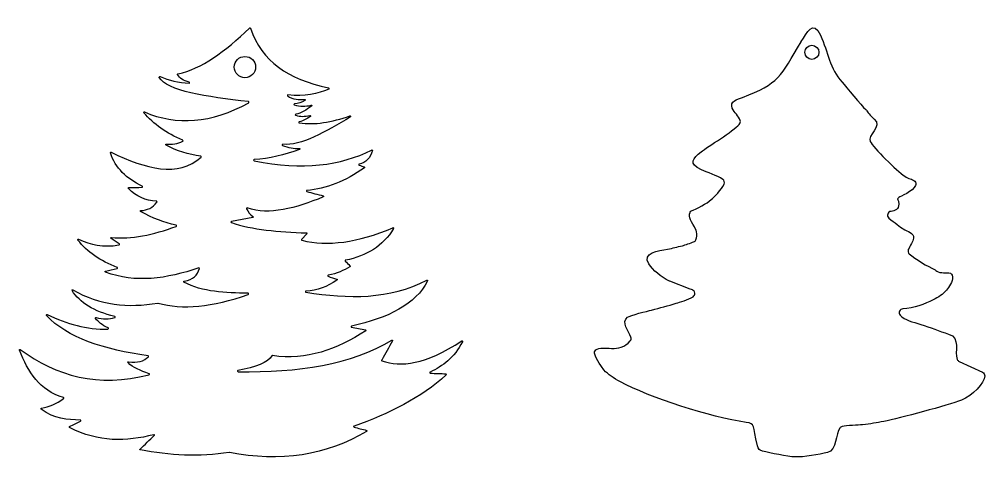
# Model space of a CAD drawing. Header units: centimetres. Extents: x -1 to 124, y -94 to 8.
# Drawn here: x -1.19 to 21.29, y -32.99 to -22.65 of the extents above; entities that cross this region are included whole.
import ezdxf

# ---------------------------------------------------------------- set-up
doc = ezdxf.new("R2010")
doc.units = ezdxf.units.CM
doc.header["$MEASUREMENT"] = 0
doc.layers.add('layer 1', color=7, linetype='Continuous')

msp = doc.modelspace()

# ---------------------------------------------------------------- linework, layer by layer
at = {"layer": 'layer 1', "color": 250}
for points, knots in [([(20.45691, -28.56742), (20.35732, -28.5618), (20.20835, -28.57154), (20.1502, -28.50848), (20.1502, -28.50848), (20.14091, -28.4984), (20.13106, -28.49152), (20.11839, -28.48629), (20.11839, -28.48629), (19.97536, -28.42724), (19.66067, -28.23546), (19.53397, -28.12417), (19.53397, -28.12417), (19.50435, -28.09815), (19.49513, -28.05789), (19.51046, -28.02157), (19.51046, -28.02157), (19.5494, -27.92928), (19.62376, -27.83486), (19.63228, -27.75787), (19.63228, -27.75787), (19.64748, -27.62072), (19.4878, -27.60565), (19.39222, -27.54141), (19.39222, -27.54141), (19.32873, -27.49876), (19.18153, -27.39072), (19.05925, -27.29081), (19.05925, -27.29081), (19.03032, -27.26717), (19.0192, -27.23039), (19.03017, -27.19468), (19.03017, -27.19468), (19.04115, -27.15897), (19.07101, -27.13479), (19.10823, -27.13148), (19.10823, -27.13148), (19.20231, -27.12312), (19.28628, -27.08307), (19.28882, -26.96084), (19.28882, -26.96084), (19.29125, -26.84384), (19.21994, -26.86296), (19.28673, -26.81194), (19.28673, -26.81194), (19.28794, -26.81102), (19.28895, -26.81019), (19.29011, -26.80921), (19.29011, -26.80921), (19.31461, -26.78858), (19.62307, -26.66535), (19.68005, -26.52874), (19.68005, -26.52874), (19.69472, -26.49356), (19.68654, -26.45495), (19.65886, -26.42874), (19.65886, -26.42874), (19.59906, -26.37212), (19.51967, -26.37667), (19.42568, -26.31338), (19.42568, -26.31338), (19.24045, -26.18866), (18.69631, -25.64146), (18.62381, -25.50485), (18.62381, -25.50485), (18.54455, -25.3555), (18.91761, -25.16285), (18.71685, -24.97924), (18.71685, -24.97924), (18.66592, -24.93265), (18.57247, -24.84262), (18.54357, -24.78717), (18.54357, -24.78717), (18.53764, -24.77579), (18.53056, -24.7671), (18.52062, -24.759), (18.52062, -24.759), (18.41277, -24.6711), (18.0658, -24.21892), (17.97191, -24.11898), (17.97191, -24.11898), (17.67399, -23.80188), (17.65049, -23.42925), (17.46342, -23.02353), (17.46342, -23.02353), (17.29335, -22.65474), (17.15291, -22.97487), (17.01552, -23.17433), (17.01552, -23.17433), (17.01429, -23.17611), (17.0133, -23.17766), (17.0122, -23.17952), (17.0122, -23.17952), (16.53492, -23.98504), (16.49685, -24.16109), (15.65016, -24.47414), (15.65016, -24.47414), (15.53252, -24.51764), (15.34693, -24.5584), (15.41121, -24.72746), (15.41121, -24.72746), (15.4527, -24.83663), (15.56232, -24.90175), (15.59579, -25.01765), (15.59579, -25.01765), (15.60478, -25.04878), (15.59744, -25.07988), (15.57546, -25.10369), (15.57546, -25.10369), (15.42668, -25.2647), (14.84598, -25.61956), (14.68668, -25.74613), (14.68668, -25.74613), (14.49713, -25.89673), (14.37625, -26.01703), (14.69376, -26.1627), (14.69376, -26.1627), (14.81913, -26.22023), (15.06425, -26.29973), (15.18991, -26.38525), (15.18991, -26.38525), (15.22656, -26.4102), (15.23956, -26.45704), (15.22101, -26.49731), (15.22101, -26.49731), (15.15865, -26.63269), (14.99152, -26.79675), (14.91967, -26.85877), (14.91967, -26.85877), (14.81441, -26.94966), (14.60117, -27.06433), (14.43991, -27.13041), (14.43991, -27.13041), (14.43991, -27.13041), (14.43136, -27.1513), (14.43136, -27.1513), (14.43136, -27.1513), (14.43082, -27.15263), (14.43037, -27.15378), (14.42989, -27.15513), (14.42989, -27.15513), (14.38437, -27.28266), (14.45871, -27.34398), (14.56788, -27.57488), (14.56788, -27.57488), (14.57178, -27.58313), (14.57408, -27.59067), (14.57547, -27.59969), (14.57547, -27.59969), (14.59144, -27.70367), (14.59557, -27.72826), (14.56532, -27.79543), (14.56532, -27.79543), (14.55468, -27.81906), (14.53667, -27.83541), (14.51212, -27.84372), (14.51212, -27.84372), (14.44681, -27.86582), (14.31081, -27.91771), (14.2507, -27.93195), (14.2507, -27.93195), (14.12215, -27.96241), (14.03018, -27.9878), (13.90471, -28.01248), (13.90471, -28.01248), (13.70417, -28.05192), (13.29872, -28.09084), (13.4678, -28.35752), (13.4678, -28.35752), (13.5574, -28.49882), (13.75702, -28.66514), (13.94734, -28.75787), (13.94734, -28.75787), (13.9499, -28.75912), (13.95213, -28.76009), (13.9548, -28.7611), (13.9548, -28.7611), (13.9548, -28.7611), (14.43067, -28.94187), (14.43067, -28.94187), (14.43067, -28.94187), (14.43135, -28.94213), (14.43193, -28.94235), (14.43261, -28.94259), (14.43261, -28.94259), (14.4506, -28.94896), (14.46689, -28.95463), (14.48182, -28.96034), (14.48182, -28.96034), (14.51446, -28.97282), (14.53582, -29.0008), (14.53925, -29.03558), (14.53925, -29.03558), (14.54268, -29.07036), (14.52719, -29.10197), (14.49761, -29.12058), (14.49761, -29.12058), (14.38086, -29.19405), (14.18903, -29.24544), (14.10497, -29.2715), (14.10497, -29.2715), (13.91657, -29.3299), (13.72581, -29.38464), (13.53291, -29.432), (13.53291, -29.432), (13.43209, -29.45677), (13.03782, -29.55325), (12.97115, -29.60143), (12.97115, -29.60143), (12.82025, -29.71049), (13.0012, -29.92118), (13.05124, -30.06564), (13.05124, -30.06564), (13.06161, -30.09558), (13.05641, -30.12623), (13.03671, -30.15105), (13.03671, -30.15105), (12.78342, -30.4704), (12.39851, -30.22736), (12.23539, -30.36265), (12.23539, -30.36265), (12.20601, -30.38702), (12.19534, -30.42507), (12.20774, -30.46117), (12.20774, -30.46117), (12.24615, -30.57299), (12.38553, -30.78705), (12.42312, -30.82917), (12.42312, -30.82917), (12.52212, -30.94011), (12.64852, -31.0163), (12.80602, -31.10259), (12.80602, -31.10259), (13.47973, -31.47168), (14.90926, -31.9297), (15.7339, -32.05013), (15.7339, -32.05013), (15.96533, -32.08394), (15.87106, -32.10178), (16.00269, -32.59406), (16.00269, -32.59406), (16.02541, -32.67913), (16.02944, -32.695), (16.11454, -32.71728), (16.11454, -32.71728), (16.29914, -32.76563), (16.69062, -32.84819), (16.87447, -32.85606), (16.87447, -32.85606), (17.06205, -32.86411), (17.44755, -32.79758), (17.62707, -32.75403), (17.62707, -32.75403), (17.85046, -32.69986), (17.81582, -32.31681), (17.9129, -32.18218), (17.9129, -32.18218), (17.9265, -32.16333), (17.94446, -32.15163), (17.9672, -32.1468), (17.9672, -32.1468), (18.07018, -32.12496), (18.35126, -32.11556), (18.44297, -32.10504), (18.44297, -32.10504), (18.62791, -32.08381), (18.77213, -32.06223), (18.943, -32.02817), (18.943, -32.02817), (19.29779, -31.95747), (20.43629, -31.6539), (20.74834, -31.53026), (20.74834, -31.53026), (21.00065, -31.43028), (21.2883, -31.13291), (21.28886, -30.96519), (21.28886, -30.96519), (21.28897, -30.92939), (21.26956, -30.8987), (21.23716, -30.88346), (21.23716, -30.88346), (21.23716, -30.88346), (20.69507, -30.62851), (20.69507, -30.62851), (20.69507, -30.62851), (20.6747, -30.61893), (20.66025, -30.60418), (20.65111, -30.58361), (20.65111, -30.58361), (20.56986, -30.40066), (20.74197, -30.08595), (20.44823, -29.99057), (20.44823, -29.99057), (20.23484, -29.92126), (20.01494, -29.83752), (19.79848, -29.7657), (19.79848, -29.7657), (19.62084, -29.70675), (19.42076, -29.6685), (19.31906, -29.55228), (19.31906, -29.55228), (19.29575, -29.52564), (19.29012, -29.49029), (19.304, -29.45772), (19.304, -29.45772), (19.31788, -29.42516), (19.34729, -29.40474), (19.38265, -29.40311), (19.38265, -29.40311), (19.64368, -29.39109), (19.8896, -29.29184), (20.08762, -29.19258), (20.08762, -29.19258), (20.21346, -29.12951), (20.31213, -29.07407), (20.3968, -28.96989), (20.3968, -28.96989), (20.45679, -28.89606), (20.54532, -28.77775), (20.5418, -28.65469), (20.5418, -28.65469), (20.54045, -28.60783), (20.50372, -28.57006), (20.45691, -28.56742)], [0, 0, 0, 0, 0.01219512, 0.01219512, 0.01219512, 0.01219512, 0.02439024, 0.02439024, 0.02439024, 0.02439024, 0.03658537, 0.03658537, 0.03658537, 0.03658537, 0.04878049, 0.04878049, 0.04878049, 0.04878049, 0.06097561, 0.06097561, 0.06097561, 0.06097561, 0.07317073, 0.07317073, 0.07317073, 0.07317073, 0.08536585, 0.08536585, 0.08536585, 0.08536585, 0.09756098, 0.09756098, 0.09756098, 0.09756098, 0.1097561, 0.1097561, 0.1097561, 0.1097561, 0.12195122, 0.12195122, 0.12195122, 0.12195122, 0.13414634, 0.13414634, 0.13414634, 0.13414634, 0.14634146, 0.14634146, 0.14634146, 0.14634146, 0.15853659, 0.15853659, 0.15853659, 0.15853659, 0.17073171, 0.17073171, 0.17073171, 0.17073171, 0.18292683, 0.18292683, 0.18292683, 0.18292683, 0.19512195, 0.19512195, 0.19512195, 0.19512195, 0.20731707, 0.20731707, 0.20731707, 0.20731707, 0.2195122, 0.2195122, 0.2195122, 0.2195122, 0.23170732, 0.23170732, 0.23170732, 0.23170732, 0.24390244, 0.24390244, 0.24390244, 0.24390244, 0.25609756, 0.25609756, 0.25609756, 0.25609756, 0.26829268, 0.26829268, 0.26829268, 0.26829268, 0.2804878, 0.2804878, 0.2804878, 0.2804878, 0.29268293, 0.29268293, 0.29268293, 0.29268293, 0.30487805, 0.30487805, 0.30487805, 0.30487805, 0.31707317, 0.31707317, 0.31707317, 0.31707317, 0.32926829, 0.32926829, 0.32926829, 0.32926829, 0.34146341, 0.34146341, 0.34146341, 0.34146341, 0.35365854, 0.35365854, 0.35365854, 0.35365854, 0.36585366, 0.36585366, 0.36585366, 0.36585366, 0.37804878, 0.37804878, 0.37804878, 0.37804878, 0.3902439, 0.3902439, 0.3902439, 0.3902439, 0.40243902, 0.40243902, 0.40243902, 0.40243902, 0.41463415, 0.41463415, 0.41463415, 0.41463415, 0.42682927, 0.42682927, 0.42682927, 0.42682927, 0.43902439, 0.43902439, 0.43902439, 0.43902439, 0.45121951, 0.45121951, 0.45121951, 0.45121951, 0.46341463, 0.46341463, 0.46341463, 0.46341463, 0.47560976, 0.47560976, 0.47560976, 0.47560976, 0.48780488, 0.48780488, 0.48780488, 0.48780488, 0.5, 0.5, 0.5, 0.5, 0.51219512, 0.51219512, 0.51219512, 0.51219512, 0.52439024, 0.52439024, 0.52439024, 0.52439024, 0.53658537, 0.53658537, 0.53658537, 0.53658537, 0.54878049, 0.54878049, 0.54878049, 0.54878049, 0.56097561, 0.56097561, 0.56097561, 0.56097561, 0.57317073, 0.57317073, 0.57317073, 0.57317073, 0.58536585, 0.58536585, 0.58536585, 0.58536585, 0.59756098, 0.59756098, 0.59756098, 0.59756098, 0.6097561, 0.6097561, 0.6097561, 0.6097561, 0.62195122, 0.62195122, 0.62195122, 0.62195122, 0.63414634, 0.63414634, 0.63414634, 0.63414634, 0.64634146, 0.64634146, 0.64634146, 0.64634146, 0.65853659, 0.65853659, 0.65853659, 0.65853659, 0.67073171, 0.67073171, 0.67073171, 0.67073171, 0.68292683, 0.68292683, 0.68292683, 0.68292683, 0.69512195, 0.69512195, 0.69512195, 0.69512195, 0.70731707, 0.70731707, 0.70731707, 0.70731707, 0.7195122, 0.7195122, 0.7195122, 0.7195122, 0.73170732, 0.73170732, 0.73170732, 0.73170732, 0.74390244, 0.74390244, 0.74390244, 0.74390244, 0.75609756, 0.75609756, 0.75609756, 0.75609756, 0.76829268, 0.76829268, 0.76829268, 0.76829268, 0.7804878, 0.7804878, 0.7804878, 0.7804878, 0.79268293, 0.79268293, 0.79268293, 0.79268293, 0.80487805, 0.80487805, 0.80487805, 0.80487805, 0.81707317, 0.81707317, 0.81707317, 0.81707317, 0.82926829, 0.82926829, 0.82926829, 0.82926829, 0.84146341, 0.84146341, 0.84146341, 0.84146341, 0.85365854, 0.85365854, 0.85365854, 0.85365854, 0.86585366, 0.86585366, 0.86585366, 0.86585366, 0.87804878, 0.87804878, 0.87804878, 0.87804878, 0.8902439, 0.8902439, 0.8902439, 0.8902439, 0.90243902, 0.90243902, 0.90243902, 0.90243902, 0.91463415, 0.91463415, 0.91463415, 0.91463415, 0.92682927, 0.92682927, 0.92682927, 0.92682927, 0.93902439, 0.93902439, 0.93902439, 0.93902439, 0.95121951, 0.95121951, 0.95121951, 0.95121951, 0.96341463, 0.96341463, 0.96341463, 0.96341463, 0.97560976, 0.97560976, 0.97560976, 0.97560976, 1, 1, 1, 1]), ([(4.1424, -29.06619), (3.30263, -29.36822), (2.60611, -29.42935), (2.04032, -29.27062), (2.04032, -29.27062), (2.03841, -29.27008), (2.03667, -29.26999), (2.0347, -29.27033), (2.0347, -29.27033), (1.34539, -29.389), (0.68143, -29.31496), (0.05423, -28.96158), (0.05423, -28.96158), (0.04897, -28.95862), (0.04255, -28.95965), (0.03848, -28.96412), (0.03848, -28.96412), (0.03444, -28.96857), (0.034, -28.97504), (0.03742, -28.97999), (0.03742, -28.97999), (0.2274, -29.25516), (0.54244, -29.46549), (1.03448, -29.58403), (1.03448, -29.58403), (1.04025, -29.58541), (1.04421, -29.59037), (1.04429, -29.5963), (1.04429, -29.5963), (1.04436, -29.60221), (1.04054, -29.60727), (1.03483, -29.60881), (1.03483, -29.60881), (0.89758, -29.64578), (0.75395, -29.654), (0.59817, -29.60757), (0.59817, -29.60757), (0.59271, -29.60595), (0.58704, -29.60798), (0.58388, -29.61273), (0.58388, -29.61273), (0.58071, -29.61747), (0.58099, -29.62348), (0.58459, -29.6279), (0.58459, -29.6279), (0.6478, -29.7056), (0.73809, -29.78029), (0.87843, -29.84942), (0.87843, -29.84942), (0.88374, -29.85203), (0.88651, -29.85773), (0.88529, -29.86353), (0.88529, -29.86353), (0.88407, -29.86932), (0.87925, -29.87342), (0.87333, -29.87367), (0.87333, -29.87367), (0.38195, -29.89502), (-0.08137, -29.75592), (-0.53849, -29.53782), (-0.53849, -29.53782), (-0.54405, -29.53517), (-0.55056, -29.53678), (-0.55425, -29.54173), (-0.55425, -29.54173), (-0.55791, -29.54664), (-0.55765, -29.5533), (-0.55357, -29.55788), (-0.55357, -29.55788), (-0.08947, -30.07956), (0.79994, -30.35309), (1.8077, -30.49826), (1.8077, -30.49826), (1.8125, -30.49895), (1.81627, -30.50202), (1.81791, -30.50659), (1.81791, -30.50659), (1.81956, -30.51116), (1.81861, -30.51592), (1.81535, -30.51952), (1.81535, -30.51952), (1.7164, -30.62855), (1.55847, -30.66529), (1.35245, -30.63517), (1.35245, -30.63517), (1.34698, -30.63437), (1.34185, -30.63698), (1.33928, -30.64187), (1.33928, -30.64187), (1.33671, -30.64675), (1.33745, -30.65245), (1.3412, -30.6565), (1.3412, -30.6565), (1.45498, -30.77966), (1.63662, -30.84366), (1.832, -30.91602), (1.832, -30.91602), (1.83734, -30.918), (1.84064, -30.92303), (1.84032, -30.92872), (1.84032, -30.92872), (1.84001, -30.93439), (1.83622, -30.93903), (1.83072, -30.94043), (1.83072, -30.94043), (0.64447, -31.24431), (-0.3198, -30.97271), (-1.16822, -30.35086), (-1.16822, -30.35086), (-1.1729, -30.34743), (-1.17907, -30.34752), (-1.18365, -30.35109), (-1.18365, -30.35109), (-1.18821, -30.35465), (-1.18981, -30.36058), (-1.18764, -30.36595), (-1.18764, -30.36595), (-0.98079, -30.87957), (-0.72212, -31.30122), (-0.16137, -31.47413), (-0.16137, -31.47413), (-0.15651, -31.47563), (-0.15317, -31.47955), (-0.15247, -31.48458), (-0.15247, -31.48458), (-0.15177, -31.48961), (-0.1539, -31.49429), (-0.15815, -31.49706), (-0.15815, -31.49706), (-0.33289, -31.61105), (-0.48672, -31.69268), (-0.67186, -31.71955), (-0.67186, -31.71955), (-0.67706, -31.7203), (-0.68107, -31.72389), (-0.6824, -31.72897), (-0.6824, -31.72897), (-0.68373, -31.73404), (-0.682, -31.73913), (-0.67785, -31.74233), (-0.67785, -31.74233), (-0.37451, -31.97698), (-0.07115, -31.98679), (0.23219, -31.99743), (0.23219, -31.99743), (0.23814, -31.99763), (0.24303, -32.00174), (0.24426, -32.00756), (0.24426, -32.00756), (0.24549, -32.01339), (0.24268, -32.01912), (0.23733, -32.02171), (0.23733, -32.02171), (0.15193, -32.06312), (0.06653, -32.10452), (-0.01886, -32.14592), (-0.01886, -32.14592), (-0.02332, -32.14809), (-0.026, -32.15229), (-0.02607, -32.15725), (-0.02607, -32.15725), (-0.02614, -32.1622), (-0.0236, -32.16649), (-0.01922, -32.16878), (-0.01922, -32.16878), (0.65514, -32.52235), (1.30271, -32.50093), (1.94012, -32.3371), (1.94012, -32.3371), (1.94584, -32.33562), (1.95164, -32.33812), (1.9545, -32.34329), (1.9545, -32.34329), (1.95735, -32.34846), (1.95639, -32.3547), (1.95211, -32.35876), (1.95211, -32.35876), (1.84219, -32.46303), (1.73228, -32.56731), (1.62237, -32.67158), (1.62237, -32.67158), (1.61878, -32.67499), (1.6175, -32.67981), (1.61892, -32.68455), (1.61892, -32.68455), (1.62035, -32.68929), (1.62407, -32.6926), (1.62895, -32.69346), (1.62895, -32.69346), (2.30873, -32.81351), (2.99487, -32.87314), (3.70039, -32.74857), (3.70039, -32.74857), (3.70206, -32.74828), (3.70354, -32.7483), (3.7052, -32.74864), (3.7052, -32.74864), (4.87925, -32.99023), (5.96845, -32.82048), (6.89774, -32.25915), (6.89774, -32.25915), (6.90207, -32.25653), (6.90436, -32.25194), (6.90385, -32.24691), (6.90385, -32.24691), (6.90334, -32.24187), (6.90017, -32.23784), (6.89541, -32.23615), (6.89541, -32.23615), (6.80715, -32.20478), (6.69398, -32.19002), (6.60406, -32.15977), (6.60406, -32.15977), (6.59877, -32.15799), (6.59537, -32.15327), (6.59535, -32.14769), (6.59535, -32.14769), (6.59532, -32.14211), (6.5987, -32.13736), (6.60398, -32.13555), (6.60398, -32.13555), (7.41704, -31.85644), (8.16435, -31.47286), (8.75217, -30.94363), (8.75217, -30.94363), (8.75597, -30.9402), (8.75734, -30.93518), (8.7558, -30.93029), (8.7558, -30.93029), (8.75427, -30.9254), (8.75027, -30.92206), (8.74519, -30.92142), (8.74519, -30.92142), (8.6218, -30.90598), (8.50144, -30.91479), (8.37832, -30.90149), (8.37832, -30.90149), (8.37253, -30.90086), (8.36804, -30.89662), (8.36708, -30.89088), (8.36708, -30.89088), (8.36612, -30.88514), (8.36899, -30.87966), (8.37426, -30.87719), (8.37426, -30.87719), (8.66831, -30.73928), (8.9379, -30.54427), (9.13057, -30.16979), (9.13057, -30.16979), (9.13326, -30.16456), (9.13213, -30.15839), (9.12777, -30.15444), (9.12777, -30.15444), (9.1234, -30.15049), (9.11712, -30.15), (9.11219, -30.15323), (9.11219, -30.15323), (8.2594, -30.71073), (7.69665, -30.76724), (7.25475, -30.61502), (7.25475, -30.61502), (7.25103, -30.61373), (7.24835, -30.61112), (7.24696, -30.60744), (7.24696, -30.60744), (7.24557, -30.60375), (7.24586, -30.60001), (7.24781, -30.59659), (7.24781, -30.59659), (7.33235, -30.4479), (7.41691, -30.29921), (7.50146, -30.15052), (7.50146, -30.15052), (7.50437, -30.1454), (7.50349, -30.13916), (7.49927, -30.13505), (7.49927, -30.13505), (7.49505, -30.13093), (7.48878, -30.13021), (7.48373, -30.13326), (7.48373, -30.13326), (6.54458, -30.69987), (5.30356, -30.89481), (3.90455, -30.86894), (3.90455, -30.86894), (3.89801, -30.86883), (3.89266, -30.86386), (3.89205, -30.85735), (3.89205, -30.85735), (3.89143, -30.85078), (3.89583, -30.84488), (3.9023, -30.8436), (3.9023, -30.8436), (4.2996, -30.76482), (4.61477, -30.65322), (4.69398, -30.49996), (4.69398, -30.49996), (4.69656, -30.49496), (4.70184, -30.49232), (4.70739, -30.49323), (4.70739, -30.49323), (5.49774, -30.62181), (6.20176, -30.33785), (6.87731, -29.91789), (6.87731, -29.91789), (6.88188, -29.91505), (6.88412, -29.90996), (6.88312, -29.90466), (6.88312, -29.90466), (6.88213, -29.89937), (6.87819, -29.89544), (6.87289, -29.89445), (6.87289, -29.89445), (6.76332, -29.87407), (6.65374, -29.85368), (6.54417, -29.8333), (6.54417, -29.8333), (6.53813, -29.83217), (6.53382, -29.82708), (6.53372, -29.82093), (6.53372, -29.82093), (6.53362, -29.81479), (6.53776, -29.80955), (6.54376, -29.80823), (6.54376, -29.80823), (7.40725, -29.61793), (8.0422, -29.29237), (8.31661, -28.75344), (8.31661, -28.75344), (8.31918, -28.74841), (8.31823, -28.74258), (8.31425, -28.73859), (8.31425, -28.73859), (8.31024, -28.73457), (8.30435, -28.73367), (8.29931, -28.73629), (8.29931, -28.73629), (7.43115, -29.18667), (6.47226, -29.17432), (5.48486, -29.01661), (5.48486, -29.01661), (5.4784, -29.01557), (5.47381, -29.00993), (5.4741, -29.0034), (5.4741, -29.0034), (5.47439, -28.99684), (5.47953, -28.99161), (5.48608, -28.99121), (5.48608, -28.99121), (5.74344, -28.97523), (5.98515, -28.89663), (6.20558, -28.73295), (6.20558, -28.73295), (6.20953, -28.73002), (6.21138, -28.72545), (6.21058, -28.7206), (6.21058, -28.7206), (6.20978, -28.71575), (6.20656, -28.71201), (6.20188, -28.7105), (6.20188, -28.7105), (6.13472, -28.68892), (6.06756, -28.66733), (6.00041, -28.64575), (6.00041, -28.64575), (5.99475, -28.64393), (5.99117, -28.63866), (5.99156, -28.63272), (5.99156, -28.63272), (5.99196, -28.62678), (5.99621, -28.62203), (6.00208, -28.62098), (6.00208, -28.62098), (6.20658, -28.58448), (6.36432, -28.50899), (6.50716, -28.4211), (6.50716, -28.4211), (6.51061, -28.41898), (6.51269, -28.41572), (6.51316, -28.4117), (6.51316, -28.4117), (6.51363, -28.40768), (6.51236, -28.40402), (6.5095, -28.40116), (6.5095, -28.40116), (6.473, -28.36466), (6.43649, -28.32816), (6.39999, -28.29165), (6.39999, -28.29165), (6.39656, -28.28822), (6.39539, -28.28353), (6.39679, -28.27889), (6.39679, -28.27889), (6.3982, -28.27425), (6.40179, -28.271), (6.40654, -28.27006), (6.40654, -28.27006), (6.89471, -28.17303), (7.27865, -27.94048), (7.5258, -27.53012), (7.5258, -27.53012), (7.52872, -27.52529), (7.52819, -27.51939), (7.52449, -27.51512), (7.52449, -27.51512), (7.52078, -27.51085), (7.51497, -27.50953), (7.50978, -27.51177), (7.50978, -27.51177), (6.68529, -27.86634), (5.98951, -27.95103), (5.38941, -27.80689), (5.38941, -27.80689), (5.38485, -27.80579), (5.38149, -27.8026), (5.38015, -27.79811), (5.38015, -27.79811), (5.3788, -27.79361), (5.37987, -27.78909), (5.38309, -27.78568), (5.38309, -27.78568), (5.38309, -27.78568), (5.50632, -27.65474), (5.50632, -27.65474), (5.50632, -27.65474), (5.50984, -27.651), (5.51079, -27.64585), (5.50883, -27.6411), (5.50883, -27.6411), (5.50688, -27.63635), (5.50258, -27.63337), (5.49745, -27.63319), (5.49745, -27.63319), (4.84714, -27.61085), (4.23117, -27.5591), (3.7477, -27.39377), (3.7477, -27.39377), (3.74213, -27.39186), (3.73866, -27.38663), (3.73908, -27.38076), (3.73908, -27.38076), (3.7395, -27.37489), (3.74367, -27.37019), (3.74945, -27.3691), (3.74945, -27.3691), (3.74945, -27.3691), (4.24407, -27.27529), (4.24407, -27.27529), (4.24407, -27.27529), (4.24919, -27.27432), (4.25302, -27.27062), (4.25416, -27.26554), (4.25416, -27.26554), (4.25531, -27.26045), (4.25344, -27.25547), (4.24923, -27.2524), (4.24923, -27.2524), (4.18334, -27.20429), (4.13447, -27.14341), (4.10265, -27.06975), (4.10265, -27.06975), (4.10059, -27.06499), (4.10149, -27.05977), (4.10502, -27.05597), (4.10502, -27.05597), (4.10857, -27.05216), (4.11372, -27.0509), (4.11862, -27.05262), (4.11862, -27.05262), (4.62861, -27.2316), (5.24113, -27.05847), (5.88613, -26.79562), (5.88613, -26.79562), (5.89127, -26.79353), (5.89437, -26.78864), (5.89408, -26.78311), (5.89408, -26.78311), (5.89379, -26.77757), (5.8902, -26.77304), (5.88487, -26.77149), (5.88487, -26.77149), (5.75613, -26.73411), (5.63266, -26.70463), (5.50475, -26.66849), (5.50475, -26.66849), (5.49876, -26.6668), (5.49493, -26.66121), (5.49549, -26.65502), (5.49549, -26.65502), (5.49606, -26.64881), (5.50087, -26.64401), (5.50707, -26.64345), (5.50707, -26.64345), (5.95355, -26.60281), (6.40005, -26.4355), (6.84654, -26.11723), (6.84654, -26.11723), (6.85056, -26.11437), (6.85249, -26.10981), (6.85176, -26.10493), (6.85176, -26.10493), (6.85103, -26.10005), (6.84785, -26.09625), (6.84317, -26.09468), (6.84317, -26.09468), (6.80268, -26.08115), (6.76219, -26.06905), (6.72171, -26.05605), (6.72171, -26.05605), (6.71608, -26.05425), (6.71251, -26.04904), (6.71285, -26.04314), (6.71285, -26.04314), (6.71319, -26.03723), (6.71735, -26.03247), (6.72315, -26.03133), (6.72315, -26.03133), (6.88745, -25.99907), (6.98398, -25.88475), (7.03176, -25.71688), (7.03176, -25.71688), (7.03318, -25.71188), (7.03161, -25.70683), (7.02761, -25.70352), (7.02761, -25.70352), (7.0236, -25.7002), (7.01833, -25.69963), (7.01369, -25.70197), (7.01369, -25.70197), (6.29998, -26.06342), (5.41289, -26.18218), (4.27599, -25.95117), (4.27599, -25.95117), (4.26968, -25.9499), (4.26535, -25.94423), (4.26577, -25.9378), (4.26577, -25.9378), (4.26618, -25.93134), (4.27127, -25.92626), (4.27773, -25.92585), (4.27773, -25.92585), (4.63087, -25.90378), (4.98403, -25.8153), (5.33718, -25.69061), (5.33718, -25.69061), (5.34326, -25.68846), (5.34676, -25.68226), (5.34545, -25.67596), (5.34545, -25.67596), (5.34415, -25.66965), (5.33846, -25.66534), (5.33203, -25.66579), (5.33203, -25.66579), (5.20303, -25.67485), (5.07129, -25.64568), (4.93786, -25.59275), (4.93786, -25.59275), (4.93193, -25.5904), (4.92868, -25.58417), (4.93012, -25.57796), (4.93012, -25.57796), (4.93158, -25.57169), (4.93735, -25.56755), (4.94375, -25.56814), (4.94375, -25.56814), (5.37185, -25.60777), (5.94073, -25.28141), (6.51886, -24.93098), (6.51886, -24.93098), (6.52446, -24.92758), (6.52659, -24.92058), (6.52382, -24.91464), (6.52382, -24.91464), (6.52104, -24.90869), (6.5143, -24.90582), (6.50809, -24.90794), (6.50809, -24.90794), (6.08253, -25.05324), (5.68332, -25.12326), (5.32729, -25.0699), (5.32729, -25.0699), (5.3212, -25.06899), (5.31671, -25.06402), (5.31641, -25.05786), (5.31641, -25.05786), (5.31612, -25.0517), (5.32013, -25.04632), (5.32612, -25.04484), (5.32612, -25.04484), (5.42983, -25.01918), (5.5167, -24.97666), (5.58671, -24.9173), (5.58671, -24.9173), (5.5913, -24.9134), (5.59256, -24.90705), (5.58981, -24.9017), (5.58981, -24.9017), (5.58706, -24.89634), (5.58115, -24.89366), (5.57531, -24.89513), (5.57531, -24.89513), (5.45783, -24.9247), (5.34712, -24.92716), (5.2455, -24.89328), (5.2455, -24.89328), (5.23995, -24.89142), (5.23645, -24.88627), (5.23678, -24.88042), (5.23678, -24.88042), (5.23711, -24.87457), (5.24117, -24.86984), (5.2469, -24.86863), (5.2469, -24.86863), (5.37426, -24.8417), (5.49493, -24.76799), (5.61387, -24.68207), (5.61387, -24.68207), (5.61883, -24.67849), (5.62055, -24.67209), (5.61806, -24.66651), (5.61806, -24.66651), (5.61558, -24.66092), (5.60967, -24.65792), (5.60369, -24.65921), (5.60369, -24.65921), (5.47709, -24.68647), (5.34828, -24.69397), (5.21402, -24.65232), (5.21402, -24.65232), (5.20816, -24.6505), (5.20447, -24.64494), (5.20509, -24.63883), (5.20509, -24.63883), (5.2057, -24.63271), (5.21041, -24.62799), (5.21653, -24.62738), (5.21653, -24.62738), (5.30548, -24.61838), (5.38548, -24.587), (5.46246, -24.54809), (5.46246, -24.54809), (5.46798, -24.5453), (5.47068, -24.53914), (5.469, -24.5332), (5.469, -24.5332), (5.46732, -24.52724), (5.46179, -24.52341), (5.45562, -24.52393), (5.45562, -24.52393), (5.31905, -24.53541), (5.18481, -24.52104), (5.05651, -24.44149), (5.05651, -24.44149), (5.05139, -24.43832), (5.0492, -24.4322), (5.05114, -24.4265), (5.05114, -24.4265), (5.05309, -24.42078), (5.05857, -24.41727), (5.06458, -24.4179), (5.06458, -24.4179), (5.45524, -24.45857), (5.75632, -24.39472), (6.01371, -24.27991), (6.01371, -24.27991), (6.01881, -24.27764), (6.02175, -24.27259), (6.02123, -24.26703), (6.02123, -24.26703), (6.02071, -24.26146), (6.01684, -24.25705), (6.01139, -24.25578), (6.01139, -24.25578), (5.05198, -24.03121), (4.47082, -23.65684), (4.19215, -22.86414), (4.19215, -22.86414), (4.19067, -22.85992), (4.18741, -22.85698), (4.18305, -22.85594), (4.18305, -22.85594), (4.17869, -22.8549), (4.17446, -22.85606), (4.17123, -22.85916), (4.17123, -22.85916), (3.60118, -23.40677), (3.05082, -23.80951), (2.50616, -23.92599), (2.50616, -23.92599), (2.50219, -23.92684), (2.49913, -23.92923), (2.49734, -23.93287), (2.49734, -23.93287), (2.49556, -23.93651), (2.49555, -23.94039), (2.49731, -23.94404), (2.49731, -23.94404), (2.53909, -24.03083), (2.63477, -24.08619), (2.76656, -24.12048), (2.76656, -24.12048), (2.77291, -24.12213), (2.77695, -24.12825), (2.77599, -24.13474), (2.77599, -24.13474), (2.77502, -24.14123), (2.76938, -24.1459), (2.76283, -24.14564), (2.76283, -24.14564), (2.51881, -24.13588), (2.297, -24.07615), (2.08666, -23.99062), (2.08666, -23.99062), (2.08158, -23.98856), (2.07603, -23.98983), (2.07235, -23.99389), (2.07235, -23.99389), (2.06869, -23.99794), (2.06796, -24.00357), (2.07049, -24.00841), (2.07049, -24.00841), (2.23896, -24.33008), (3.1753, -24.45693), (4.14686, -24.57484), (4.14686, -24.57484), (4.15246, -24.57551), (4.1568, -24.57956), (4.15788, -24.5851), (4.15788, -24.5851), (4.15895, -24.59062), (4.15646, -24.59599), (4.15154, -24.59872), (4.15154, -24.59872), (3.28749, -25.08), (2.46747, -25.13746), (1.72343, -24.81397), (1.72343, -24.81397), (1.7179, -24.81156), (1.71159, -24.81325), (1.70802, -24.81812), (1.70802, -24.81812), (1.70446, -24.82298), (1.7047, -24.82946), (1.70863, -24.83403), (1.70863, -24.83403), (1.93842, -25.10136), (2.23598, -25.31023), (2.61424, -25.47552), (2.61424, -25.47552), (2.61889, -25.47756), (2.62177, -25.48183), (2.62191, -25.4869), (2.62191, -25.4869), (2.62204, -25.49197), (2.6194, -25.49639), (2.61487, -25.49867), (2.61487, -25.49867), (2.49297, -25.56005), (2.36509, -25.57377), (2.23402, -25.56193), (2.23402, -25.56193), (2.22796, -25.56138), (2.2225, -25.56502), (2.22067, -25.57082), (2.22067, -25.57082), (2.21884, -25.57661), (2.22122, -25.58272), (2.22648, -25.58575), (2.22648, -25.58575), (2.4772, -25.73032), (2.7537, -25.79762), (3.0364, -25.84624), (3.0364, -25.84624), (3.04138, -25.8471), (3.04517, -25.85052), (3.04655, -25.85537), (3.04655, -25.85537), (3.04791, -25.86021), (3.0465, -25.86511), (3.04274, -25.86844), (3.04274, -25.86844), (2.50878, -26.34321), (1.76074, -26.14657), (0.95058, -25.75512), (0.95058, -25.75512), (0.94587, -25.75284), (0.94055, -25.75355), (0.93661, -25.75699), (0.93661, -25.75699), (0.93267, -25.76043), (0.93123, -25.76559), (0.93284, -25.77056), (0.93284, -25.77056), (1.04591, -26.12062), (1.30753, -26.3694), (1.67352, -26.54702), (1.67352, -26.54702), (1.6789, -26.54963), (1.68171, -26.5554), (1.68044, -26.56124), (1.68044, -26.56124), (1.67917, -26.56708), (1.67423, -26.57116), (1.66826, -26.57131), (1.66826, -26.57131), (1.56471, -26.5739), (1.46114, -26.57648), (1.35759, -26.57907), (1.35759, -26.57907), (1.35235, -26.5792), (1.34795, -26.58227), (1.34602, -26.58714), (1.34602, -26.58714), (1.34408, -26.59201), (1.34518, -26.59726), (1.3489, -26.60094), (1.3489, -26.60094), (1.5333, -26.7838), (1.75071, -26.88415), (2.00413, -26.89443), (2.00413, -26.89443), (2.00897, -26.89463), (2.01303, -26.89728), (2.01513, -26.90165), (2.01513, -26.90165), (2.01724, -26.90601), (2.0168, -26.91083), (2.01395, -26.91475), (2.01395, -26.91475), (1.91616, -27.04882), (1.78945, -27.10772), (1.64184, -27.11227), (1.64184, -27.11227), (1.63603, -27.11245), (1.63122, -27.11633), (1.62982, -27.12197), (1.62982, -27.12197), (1.62842, -27.12761), (1.63085, -27.13329), (1.63591, -27.13617), (1.63591, -27.13617), (1.91081, -27.29266), (2.18572, -27.38713), (2.46063, -27.45668), (2.46063, -27.45668), (2.46615, -27.45808), (2.46996, -27.46271), (2.47026, -27.4684), (2.47026, -27.4684), (2.47056, -27.47409), (2.46726, -27.4791), (2.46192, -27.48107), (2.46192, -27.48107), (1.92774, -27.67827), (1.41918, -27.78575), (0.95486, -27.73846), (0.95486, -27.73846), (0.94898, -27.73786), (0.94361, -27.74121), (0.94156, -27.74676), (0.94156, -27.74676), (0.93952, -27.75231), (0.94143, -27.75833), (0.94628, -27.76169), (0.94628, -27.76169), (1.00922, -27.80526), (1.07216, -27.84883), (1.13509, -27.8924), (1.13509, -27.8924), (1.13946, -27.89542), (1.14145, -27.90051), (1.1403, -27.9057), (1.1403, -27.9057), (1.13914, -27.91088), (1.13519, -27.91465), (1.12995, -27.91553), (1.12995, -27.91553), (0.76383, -27.9777), (0.46648, -27.90234), (0.19132, -27.78259), (0.19132, -27.78259), (0.18587, -27.78022), (0.17971, -27.78181), (0.17609, -27.78651), (0.17609, -27.78651), (0.17246, -27.79121), (0.1725, -27.79757), (0.17617, -27.80223), (0.17617, -27.80223), (0.39122, -28.07548), (0.696, -28.28706), (1.09052, -28.43694), (1.09052, -28.43694), (1.09589, -28.43898), (1.09915, -28.4441), (1.09873, -28.44982), (1.09873, -28.44982), (1.09832, -28.45555), (1.09436, -28.46014), (1.08875, -28.46138), (1.08875, -28.46138), (0.9982, -28.48151), (0.90764, -28.50163), (0.81709, -28.52175), (0.81709, -28.52175), (0.81148, -28.523), (0.80752, -28.52759), (0.8071, -28.53332), (0.8071, -28.53332), (0.80669, -28.53903), (0.80993, -28.54414), (0.81528, -28.54619), (0.81528, -28.54619), (1.51127, -28.81325), (2.24325, -28.70229), (2.98866, -28.45043), (2.98866, -28.45043), (2.99341, -28.44882), (2.99834, -28.44999), (3.00186, -28.45356), (3.00186, -28.45356), (3.00538, -28.45712), (3.00649, -28.46206), (3.00482, -28.46679), (3.00482, -28.46679), (2.95353, -28.61235), (2.86092, -28.72996), (2.64881, -28.75825), (2.64881, -28.75825), (2.64322, -28.75899), (2.63893, -28.76307), (2.63791, -28.76863), (2.63791, -28.76863), (2.6369, -28.77416), (2.63944, -28.7795), (2.64439, -28.78218), (2.64439, -28.78218), (3.07763, -29.0171), (3.60723, -29.02706), (4.13842, -29.04136), (4.13842, -29.04136), (4.14463, -29.04153), (4.14972, -29.04599), (4.1507, -29.05213), (4.1507, -29.05213), (4.15169, -29.05826), (4.14824, -29.06409), (4.1424, -29.06619)], [0, 0, 0, 0, 0.00420168, 0.00420168, 0.00420168, 0.00420168, 0.00840336, 0.00840336, 0.00840336, 0.00840336, 0.01260504, 0.01260504, 0.01260504, 0.01260504, 0.01680672, 0.01680672, 0.01680672, 0.01680672, 0.0210084, 0.0210084, 0.0210084, 0.0210084, 0.02521008, 0.02521008, 0.02521008, 0.02521008, 0.02941176, 0.02941176, 0.02941176, 0.02941176, 0.03361345, 0.03361345, 0.03361345, 0.03361345, 0.03781513, 0.03781513, 0.03781513, 0.03781513, 0.04201681, 0.04201681, 0.04201681, 0.04201681, 0.04621849, 0.04621849, 0.04621849, 0.04621849, 0.05042017, 0.05042017, 0.05042017, 0.05042017, 0.05462185, 0.05462185, 0.05462185, 0.05462185, 0.05882353, 0.05882353, 0.05882353, 0.05882353, 0.06302521, 0.06302521, 0.06302521, 0.06302521, 0.06722689, 0.06722689, 0.06722689, 0.06722689, 0.07142857, 0.07142857, 0.07142857, 0.07142857, 0.07563025, 0.07563025, 0.07563025, 0.07563025, 0.07983193, 0.07983193, 0.07983193, 0.07983193, 0.08403361, 0.08403361, 0.08403361, 0.08403361, 0.08823529, 0.08823529, 0.08823529, 0.08823529, 0.09243697, 0.09243697, 0.09243697, 0.09243697, 0.09663866, 0.09663866, 0.09663866, 0.09663866, 0.10084034, 0.10084034, 0.10084034, 0.10084034, 0.10504202, 0.10504202, 0.10504202, 0.10504202, 0.1092437, 0.1092437, 0.1092437, 0.1092437, 0.11344538, 0.11344538, 0.11344538, 0.11344538, 0.11764706, 0.11764706, 0.11764706, 0.11764706, 0.12184874, 0.12184874, 0.12184874, 0.12184874, 0.12605042, 0.12605042, 0.12605042, 0.12605042, 0.1302521, 0.1302521, 0.1302521, 0.1302521, 0.13445378, 0.13445378, 0.13445378, 0.13445378, 0.13865546, 0.13865546, 0.13865546, 0.13865546, 0.14285714, 0.14285714, 0.14285714, 0.14285714, 0.14705882, 0.14705882, 0.14705882, 0.14705882, 0.1512605, 0.1512605, 0.1512605, 0.1512605, 0.15546218, 0.15546218, 0.15546218, 0.15546218, 0.15966387, 0.15966387, 0.15966387, 0.15966387, 0.16386555, 0.16386555, 0.16386555, 0.16386555, 0.16806723, 0.16806723, 0.16806723, 0.16806723, 0.17226891, 0.17226891, 0.17226891, 0.17226891, 0.17647059, 0.17647059, 0.17647059, 0.17647059, 0.18067227, 0.18067227, 0.18067227, 0.18067227, 0.18487395, 0.18487395, 0.18487395, 0.18487395, 0.18907563, 0.18907563, 0.18907563, 0.18907563, 0.19327731, 0.19327731, 0.19327731, 0.19327731, 0.19747899, 0.19747899, 0.19747899, 0.19747899, 0.20168067, 0.20168067, 0.20168067, 0.20168067, 0.20588235, 0.20588235, 0.20588235, 0.20588235, 0.21008403, 0.21008403, 0.21008403, 0.21008403, 0.21428571, 0.21428571, 0.21428571, 0.21428571, 0.21848739, 0.21848739, 0.21848739, 0.21848739, 0.22268908, 0.22268908, 0.22268908, 0.22268908, 0.22689076, 0.22689076, 0.22689076, 0.22689076, 0.23109244, 0.23109244, 0.23109244, 0.23109244, 0.23529412, 0.23529412, 0.23529412, 0.23529412, 0.2394958, 0.2394958, 0.2394958, 0.2394958, 0.24369748, 0.24369748, 0.24369748, 0.24369748, 0.24789916, 0.24789916, 0.24789916, 0.24789916, 0.25210084, 0.25210084, 0.25210084, 0.25210084, 0.25630252, 0.25630252, 0.25630252, 0.25630252, 0.2605042, 0.2605042, 0.2605042, 0.2605042, 0.26470588, 0.26470588, 0.26470588, 0.26470588, 0.26890756, 0.26890756, 0.26890756, 0.26890756, 0.27310924, 0.27310924, 0.27310924, 0.27310924, 0.27731092, 0.27731092, 0.27731092, 0.27731092, 0.28151261, 0.28151261, 0.28151261, 0.28151261, 0.28571429, 0.28571429, 0.28571429, 0.28571429, 0.28991597, 0.28991597, 0.28991597, 0.28991597, 0.29411765, 0.29411765, 0.29411765, 0.29411765, 0.29831933, 0.29831933, 0.29831933, 0.29831933, 0.30252101, 0.30252101, 0.30252101, 0.30252101, 0.30672269, 0.30672269, 0.30672269, 0.30672269, 0.31092437, 0.31092437, 0.31092437, 0.31092437, 0.31512605, 0.31512605, 0.31512605, 0.31512605, 0.31932773, 0.31932773, 0.31932773, 0.31932773, 0.32352941, 0.32352941, 0.32352941, 0.32352941, 0.32773109, 0.32773109, 0.32773109, 0.32773109, 0.33193277, 0.33193277, 0.33193277, 0.33193277, 0.33613445, 0.33613445, 0.33613445, 0.33613445, 0.34033613, 0.34033613, 0.34033613, 0.34033613, 0.34453782, 0.34453782, 0.34453782, 0.34453782, 0.3487395, 0.3487395, 0.3487395, 0.3487395, 0.35294118, 0.35294118, 0.35294118, 0.35294118, 0.35714286, 0.35714286, 0.35714286, 0.35714286, 0.36134454, 0.36134454, 0.36134454, 0.36134454, 0.36554622, 0.36554622, 0.36554622, 0.36554622, 0.3697479, 0.3697479, 0.3697479, 0.3697479, 0.37394958, 0.37394958, 0.37394958, 0.37394958, 0.37815126, 0.37815126, 0.37815126, 0.37815126, 0.38235294, 0.38235294, 0.38235294, 0.38235294, 0.38655462, 0.38655462, 0.38655462, 0.38655462, 0.3907563, 0.3907563, 0.3907563, 0.3907563, 0.39495798, 0.39495798, 0.39495798, 0.39495798, 0.39915966, 0.39915966, 0.39915966, 0.39915966, 0.40336134, 0.40336134, 0.40336134, 0.40336134, 0.40756303, 0.40756303, 0.40756303, 0.40756303, 0.41176471, 0.41176471, 0.41176471, 0.41176471, 0.41596639, 0.41596639, 0.41596639, 0.41596639, 0.42016807, 0.42016807, 0.42016807, 0.42016807, 0.42436975, 0.42436975, 0.42436975, 0.42436975, 0.42857143, 0.42857143, 0.42857143, 0.42857143, 0.43277311, 0.43277311, 0.43277311, 0.43277311, 0.43697479, 0.43697479, 0.43697479, 0.43697479, 0.44117647, 0.44117647, 0.44117647, 0.44117647, 0.44537815, 0.44537815, 0.44537815, 0.44537815, 0.44957983, 0.44957983, 0.44957983, 0.44957983, 0.45378151, 0.45378151, 0.45378151, 0.45378151, 0.45798319, 0.45798319, 0.45798319, 0.45798319, 0.46218487, 0.46218487, 0.46218487, 0.46218487, 0.46638655, 0.46638655, 0.46638655, 0.46638655, 0.47058824, 0.47058824, 0.47058824, 0.47058824, 0.47478992, 0.47478992, 0.47478992, 0.47478992, 0.4789916, 0.4789916, 0.4789916, 0.4789916, 0.48319328, 0.48319328, 0.48319328, 0.48319328, 0.48739496, 0.48739496, 0.48739496, 0.48739496, 0.49159664, 0.49159664, 0.49159664, 0.49159664, 0.49579832, 0.49579832, 0.49579832, 0.49579832, 0.5, 0.5, 0.5, 0.5, 0.50420168, 0.50420168, 0.50420168, 0.50420168, 0.50840336, 0.50840336, 0.50840336, 0.50840336, 0.51260504, 0.51260504, 0.51260504, 0.51260504, 0.51680672, 0.51680672, 0.51680672, 0.51680672, 0.5210084, 0.5210084, 0.5210084, 0.5210084, 0.52521008, 0.52521008, 0.52521008, 0.52521008, 0.52941176, 0.52941176, 0.52941176, 0.52941176, 0.53361345, 0.53361345, 0.53361345, 0.53361345, 0.53781513, 0.53781513, 0.53781513, 0.53781513, 0.54201681, 0.54201681, 0.54201681, 0.54201681, 0.54621849, 0.54621849, 0.54621849, 0.54621849, 0.55042017, 0.55042017, 0.55042017, 0.55042017, 0.55462185, 0.55462185, 0.55462185, 0.55462185, 0.55882353, 0.55882353, 0.55882353, 0.55882353, 0.56302521, 0.56302521, 0.56302521, 0.56302521, 0.56722689, 0.56722689, 0.56722689, 0.56722689, 0.57142857, 0.57142857, 0.57142857, 0.57142857, 0.57563025, 0.57563025, 0.57563025, 0.57563025, 0.57983193, 0.57983193, 0.57983193, 0.57983193, 0.58403361, 0.58403361, 0.58403361, 0.58403361, 0.58823529, 0.58823529, 0.58823529, 0.58823529, 0.59243697, 0.59243697, 0.59243697, 0.59243697, 0.59663866, 0.59663866, 0.59663866, 0.59663866, 0.60084034, 0.60084034, 0.60084034, 0.60084034, 0.60504202, 0.60504202, 0.60504202, 0.60504202, 0.6092437, 0.6092437, 0.6092437, 0.6092437, 0.61344538, 0.61344538, 0.61344538, 0.61344538, 0.61764706, 0.61764706, 0.61764706, 0.61764706, 0.62184874, 0.62184874, 0.62184874, 0.62184874, 0.62605042, 0.62605042, 0.62605042, 0.62605042, 0.6302521, 0.6302521, 0.6302521, 0.6302521, 0.63445378, 0.63445378, 0.63445378, 0.63445378, 0.63865546, 0.63865546, 0.63865546, 0.63865546, 0.64285714, 0.64285714, 0.64285714, 0.64285714, 0.64705882, 0.64705882, 0.64705882, 0.64705882, 0.6512605, 0.6512605, 0.6512605, 0.6512605, 0.65546218, 0.65546218, 0.65546218, 0.65546218, 0.65966387, 0.65966387, 0.65966387, 0.65966387, 0.66386555, 0.66386555, 0.66386555, 0.66386555, 0.66806723, 0.66806723, 0.66806723, 0.66806723, 0.67226891, 0.67226891, 0.67226891, 0.67226891, 0.67647059, 0.67647059, 0.67647059, 0.67647059, 0.68067227, 0.68067227, 0.68067227, 0.68067227, 0.68487395, 0.68487395, 0.68487395, 0.68487395, 0.68907563, 0.68907563, 0.68907563, 0.68907563, 0.69327731, 0.69327731, 0.69327731, 0.69327731, 0.69747899, 0.69747899, 0.69747899, 0.69747899, 0.70168067, 0.70168067, 0.70168067, 0.70168067, 0.70588235, 0.70588235, 0.70588235, 0.70588235, 0.71008403, 0.71008403, 0.71008403, 0.71008403, 0.71428571, 0.71428571, 0.71428571, 0.71428571, 0.71848739, 0.71848739, 0.71848739, 0.71848739, 0.72268908, 0.72268908, 0.72268908, 0.72268908, 0.72689076, 0.72689076, 0.72689076, 0.72689076, 0.73109244, 0.73109244, 0.73109244, 0.73109244, 0.73529412, 0.73529412, 0.73529412, 0.73529412, 0.7394958, 0.7394958, 0.7394958, 0.7394958, 0.74369748, 0.74369748, 0.74369748, 0.74369748, 0.74789916, 0.74789916, 0.74789916, 0.74789916, 0.75210084, 0.75210084, 0.75210084, 0.75210084, 0.75630252, 0.75630252, 0.75630252, 0.75630252, 0.7605042, 0.7605042, 0.7605042, 0.7605042, 0.76470588, 0.76470588, 0.76470588, 0.76470588, 0.76890756, 0.76890756, 0.76890756, 0.76890756, 0.77310924, 0.77310924, 0.77310924, 0.77310924, 0.77731092, 0.77731092, 0.77731092, 0.77731092, 0.78151261, 0.78151261, 0.78151261, 0.78151261, 0.78571429, 0.78571429, 0.78571429, 0.78571429, 0.78991597, 0.78991597, 0.78991597, 0.78991597, 0.79411765, 0.79411765, 0.79411765, 0.79411765, 0.79831933, 0.79831933, 0.79831933, 0.79831933, 0.80252101, 0.80252101, 0.80252101, 0.80252101, 0.80672269, 0.80672269, 0.80672269, 0.80672269, 0.81092437, 0.81092437, 0.81092437, 0.81092437, 0.81512605, 0.81512605, 0.81512605, 0.81512605, 0.81932773, 0.81932773, 0.81932773, 0.81932773, 0.82352941, 0.82352941, 0.82352941, 0.82352941, 0.82773109, 0.82773109, 0.82773109, 0.82773109, 0.83193277, 0.83193277, 0.83193277, 0.83193277, 0.83613445, 0.83613445, 0.83613445, 0.83613445, 0.84033613, 0.84033613, 0.84033613, 0.84033613, 0.84453782, 0.84453782, 0.84453782, 0.84453782, 0.8487395, 0.8487395, 0.8487395, 0.8487395, 0.85294118, 0.85294118, 0.85294118, 0.85294118, 0.85714286, 0.85714286, 0.85714286, 0.85714286, 0.86134454, 0.86134454, 0.86134454, 0.86134454, 0.86554622, 0.86554622, 0.86554622, 0.86554622, 0.8697479, 0.8697479, 0.8697479, 0.8697479, 0.87394958, 0.87394958, 0.87394958, 0.87394958, 0.87815126, 0.87815126, 0.87815126, 0.87815126, 0.88235294, 0.88235294, 0.88235294, 0.88235294, 0.88655462, 0.88655462, 0.88655462, 0.88655462, 0.8907563, 0.8907563, 0.8907563, 0.8907563, 0.89495798, 0.89495798, 0.89495798, 0.89495798, 0.89915966, 0.89915966, 0.89915966, 0.89915966, 0.90336134, 0.90336134, 0.90336134, 0.90336134, 0.90756303, 0.90756303, 0.90756303, 0.90756303, 0.91176471, 0.91176471, 0.91176471, 0.91176471, 0.91596639, 0.91596639, 0.91596639, 0.91596639, 0.92016807, 0.92016807, 0.92016807, 0.92016807, 0.92436975, 0.92436975, 0.92436975, 0.92436975, 0.92857143, 0.92857143, 0.92857143, 0.92857143, 0.93277311, 0.93277311, 0.93277311, 0.93277311, 0.93697479, 0.93697479, 0.93697479, 0.93697479, 0.94117647, 0.94117647, 0.94117647, 0.94117647, 0.94537815, 0.94537815, 0.94537815, 0.94537815, 0.94957983, 0.94957983, 0.94957983, 0.94957983, 0.95378151, 0.95378151, 0.95378151, 0.95378151, 0.95798319, 0.95798319, 0.95798319, 0.95798319, 0.96218487, 0.96218487, 0.96218487, 0.96218487, 0.96638655, 0.96638655, 0.96638655, 0.96638655, 0.97058824, 0.97058824, 0.97058824, 0.97058824, 0.97478992, 0.97478992, 0.97478992, 0.97478992, 0.9789916, 0.9789916, 0.9789916, 0.9789916, 0.98319328, 0.98319328, 0.98319328, 0.98319328, 0.98739496, 0.98739496, 0.98739496, 0.98739496, 0.99159664, 0.99159664, 0.99159664, 0.99159664, 1, 1, 1, 1]), ([(17.26594, -23.58899), (17.35654, -23.58899), (17.42998, -23.51555), (17.42998, -23.42495), (17.42998, -23.42495), (17.42998, -23.33435), (17.35654, -23.26091), (17.26594, -23.26091), (17.26594, -23.26091), (17.17534, -23.26091), (17.1019, -23.33435), (17.1019, -23.42495), (17.1019, -23.42495), (17.1019, -23.51555), (17.17534, -23.58899), (17.26594, -23.58899)], [0, 0, 0, 0, 0.2, 0.2, 0.2, 0.2, 0.4, 0.4, 0.4, 0.4, 0.6, 0.6, 0.6, 0.6, 1, 1, 1, 1]), ([(4.06385, -24.01766), (4.20091, -24.01766), (4.31202, -23.90655), (4.31202, -23.76949), (4.31202, -23.76949), (4.31202, -23.63243), (4.20091, -23.52132), (4.06385, -23.52132), (4.06385, -23.52132), (3.9268, -23.52132), (3.81569, -23.63243), (3.81569, -23.76949), (3.81569, -23.76949), (3.81569, -23.90655), (3.9268, -24.01766), (4.06385, -24.01766)], [0, 0, 0, 0, 0.2, 0.2, 0.2, 0.2, 0.4, 0.4, 0.4, 0.4, 0.6, 0.6, 0.6, 0.6, 1, 1, 1, 1])]:
    msp.add_open_spline(points, degree=3, knots=knots, dxfattribs=at)

doc.saveas('drawing.dxf')
